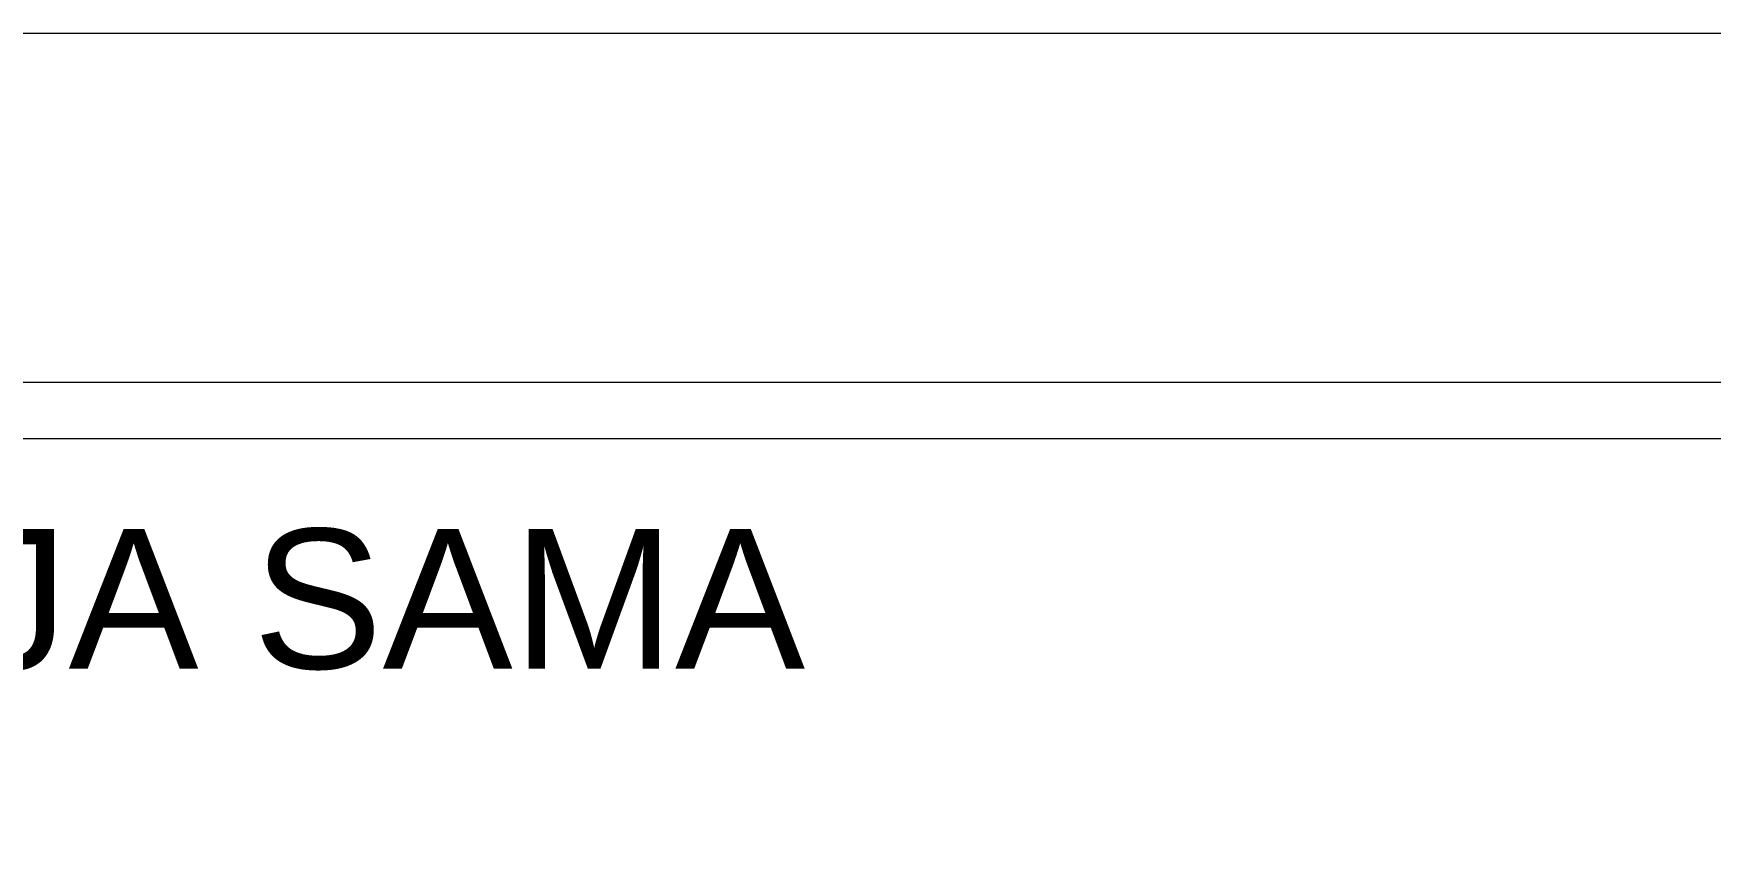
# Model space of a CAD drawing. Header units: metres. Extents: x 109 to 651, y -602 to 458.
# Drawn here: x 246.124 to 248.528, y -572.947 to -571.777 of the extents above; entities that cross this region are included whole.
import ezdxf

# ---------------------------------------------------------------- set-up
doc = ezdxf.new("R2010")
doc.units = ezdxf.units.M
doc.header["$LTSCALE"] = 0.05
doc.header["$MEASUREMENT"] = 0
doc.layers.get('0').update_dxf_attribs({"lineweight": 13})
doc.layers.add('Layout', color=7, linetype='Continuous', lineweight=15)
doc.styles.get("Standard").update_dxf_attribs({"font": 'arial.ttf', "height": 0.2})

# ---------------------------------------------------------------- blocks, each defined once
blk = doc.blocks.new('LayA3')
at = {"layer": 'Layout'}
for p, q in [((415, 292), (25, 292)), ((351.8, 291.2), (414.2, 291.2))]:
    blk.add_line(p, q, dxfattribs=at)
blk.add_lwpolyline([(0, 0), (420, 0), (420, 297), (0, 297)], close=True, dxfattribs=at)
at = {"layer": 'Layout', "insert": (383, 288.89), "char_height": 2, "width": 49.95306, "attachment_point": 5}
blk.add_mtext('KERJA SAMA ', dxfattribs=at)
blk = doc.blocks.new('*U12')
at = {"layer": 'Layout', "xscale": 0.1, "yscale": 0.1, "zscale": 0.1}
blk.add_blockref('LayA3', (-21.4211, -14.85), dxfattribs=at)
blk = doc.blocks.new('*U13')
at = {"color": 0, "linetype": 'ByBlock', "lineweight": -2, "transparency": 16777216}
blk.add_blockref('*U12', (50, -450), dxfattribs=at)

msp = doc.modelspace()

# ---------------------------------------------------------------- block references
msp.add_blockref('*U13', (179.4664, -136.6266))

doc.saveas('drawing.dxf')
